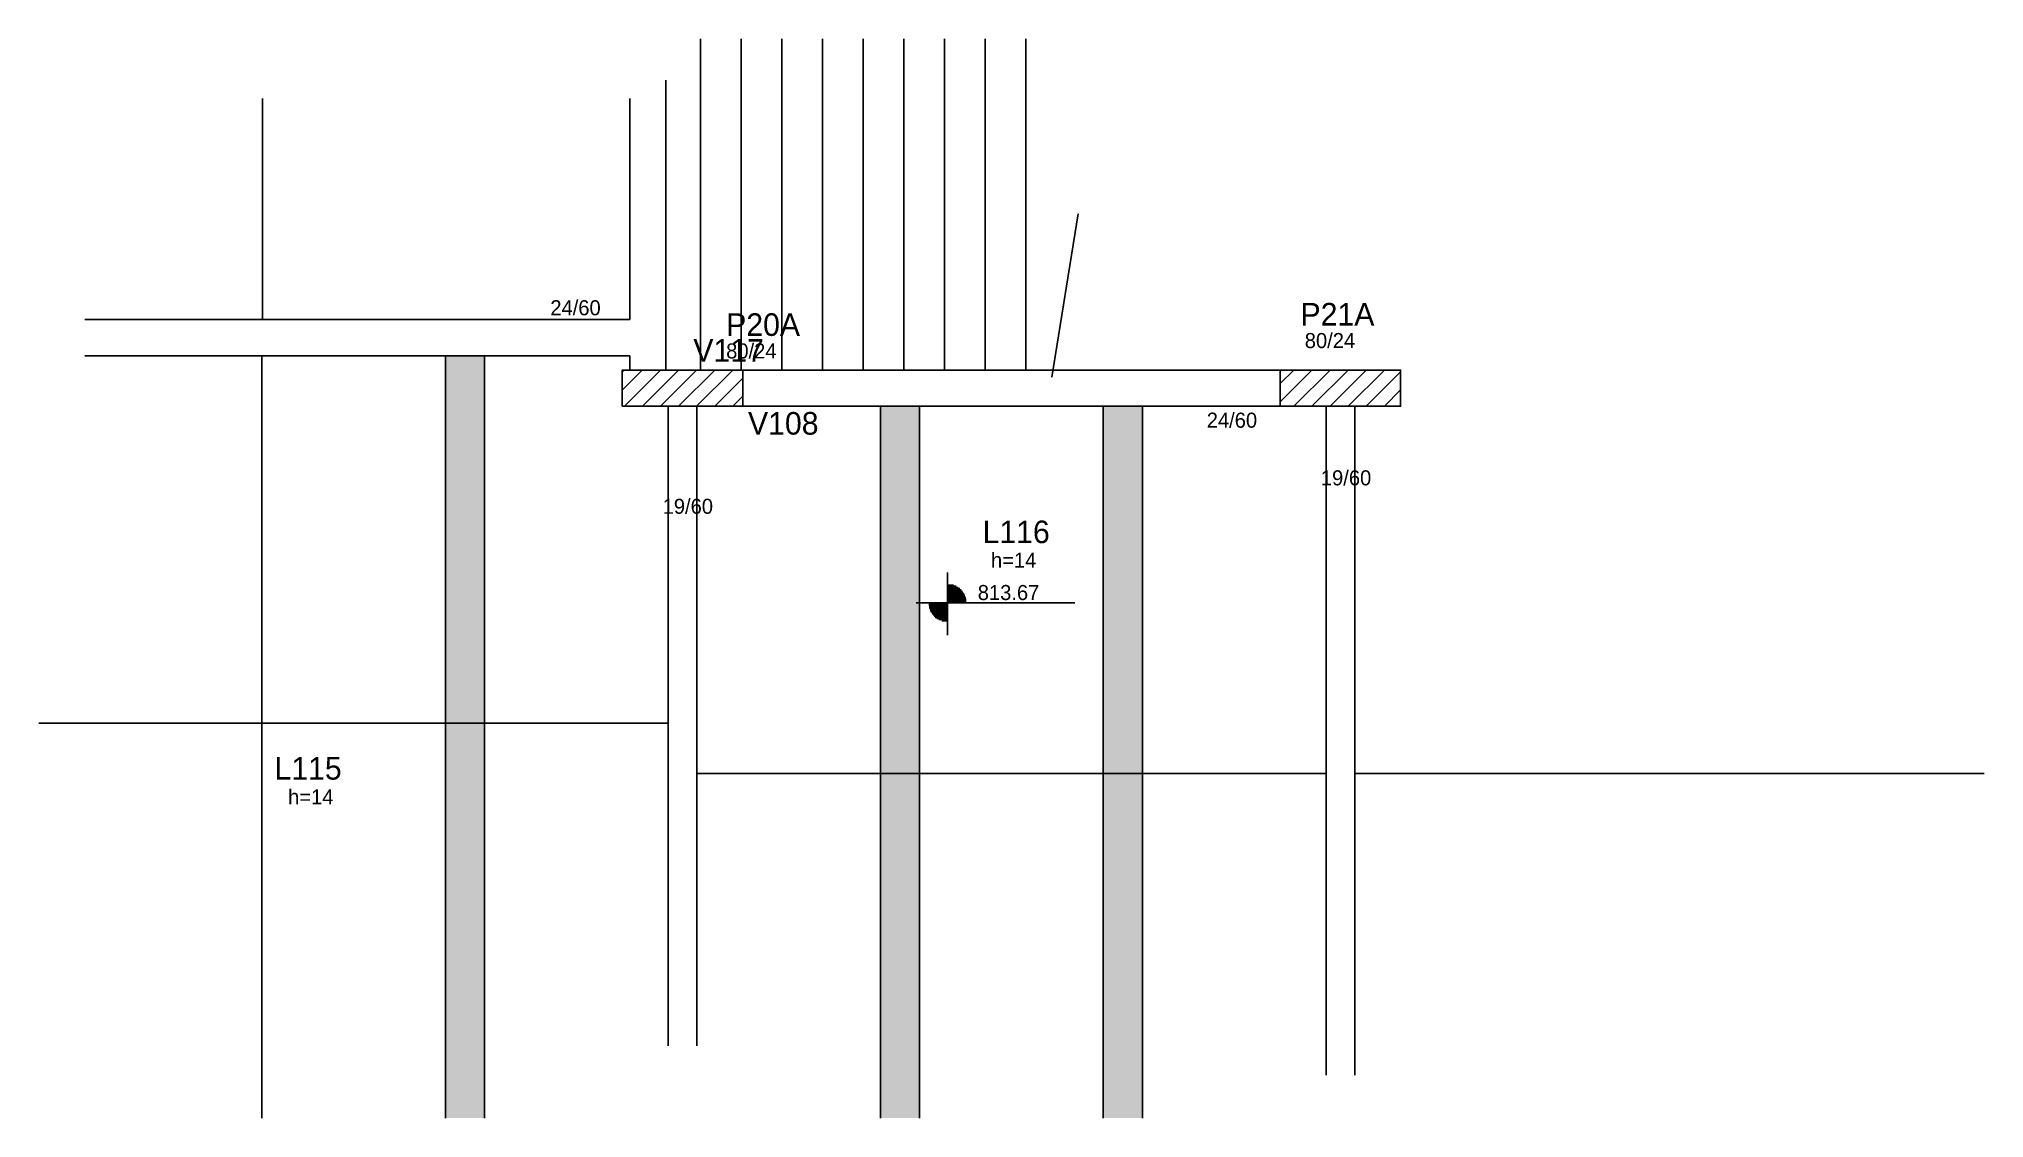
# Model space of a CAD drawing. Header units: metres. Extents: x 3484 to 4776, y 2062 to 2779.
import ezdxf

# ---------------------------------------------------------------- set-up
doc = ezdxf.new("R2010")
doc.units = ezdxf.units.M
for name, color, linetype in [('1', 7, 'Continuous'), ('3', 7, 'Continuous'), ('4', 7, 'Continuous'), ('7', 7, 'Continuous'), ('Hachura', 7, 'Continuous'), ('Painéis', 7, 'Continuous')]:
    doc.layers.add(name, color=color, linetype=linetype)

msp = doc.modelspace()

# ---------------------------------------------------------------- hatches: boundary and pattern name
at = {"layer": 'Hachura'}
h = msp.add_hatch(color=7, dxfattribs=at)
h.dxf.hatch_style = 1
h.paths.add_polyline_path([(3780.4, 2061.8), (3754.4, 2061.8), (3754.4, 2061.8), (3754.4, 2568.3), (3754.4, 2568.3), (3780.4, 2568.3), (3780.4, 2568.3), (3780.4, 2061.8)])
h = msp.add_hatch(color=7, dxfattribs=at)
h.dxf.hatch_style = 1
h.paths.add_polyline_path([(4069.4, 2061.8), (4043.4, 2061.8), (4043.4, 2061.8), (4043.4, 2534.8), (4043.4, 2534.8), (4069.4, 2534.8), (4069.4, 2534.8), (4069.4, 2061.8)])
h = msp.add_hatch(color=7, dxfattribs=at)
h.dxf.hatch_style = 1
h.paths.add_polyline_path([(4217.4, 2061.8), (4191.4, 2061.8), (4191.4, 2061.8), (4191.4, 2534.8), (4191.4, 2534.8), (4217.4, 2534.8), (4217.4, 2534.8), (4217.4, 2061.8)])

# ---------------------------------------------------------------- linework, layer by layer
at = {"layer": '1', "color": 7, "lineweight": 25}
msp.add_line((4157.2, 2554.1), (4174.6, 2662.7), dxfattribs=at)
at = {"layer": '3', "color": 7, "lineweight": 25}
for p, q in [((3923.9, 2558.8), (3923.9, 2778.8)), ((3950.9, 2558.8), (3950.9, 2778.8)), ((3977.9, 2558.8), (3977.9, 2778.8)), ((4004.9, 2558.8), (4004.9, 2778.8)), ((4031.9, 2558.8), (4031.9, 2778.8)), ((4058.9, 2558.8), (4058.9, 2778.8)), ((4085.9, 2558.8), (4085.9, 2778.8)), ((4112.9, 2558.8), (4112.9, 2778.8)), ((4139.9, 2558.8), (4139.9, 2778.8)), ((3871.9, 2545.5), (3885.2, 2558.8)), ((3871.9, 2557.5), (3873.2, 2558.8)), ((3873.3, 2534.8), (3897.3, 2558.8)), ((3885.3, 2534.8), (3909.3, 2558.8)), ((3897.3, 2534.8), (3921.3, 2558.8)), ((3909.3, 2534.8), (3933.3, 2558.8)), ((3921.3, 2534.8), (3945.3, 2558.8)), ((4308.9, 2537.7), (4330, 2558.8)), ((4308.9, 2549.8), (4318, 2558.8)), ((4318, 2534.8), (4342, 2558.8)), ((4330, 2534.8), (4354, 2558.8)), ((4342.1, 2534.8), (4366.1, 2558.8)), ((4354.1, 2534.8), (4378.1, 2558.8)), ((3933.4, 2534.8), (3951.9, 2553.4)), ((4366.1, 2534.8), (4388.9, 2557.6)), ((4378.1, 2534.8), (4388.9, 2545.6)), ((3945.4, 2534.8), (3951.9, 2541.4)), ((4087.9, 2416.6), (4087.9, 2424.3)), ((4087.9, 2416.6), (4087.9, 2391.6)), ((4075.4, 2404.1), (4067, 2404.1)), ((4075.4, 2404.1), (4100.4, 2404.1)), ((4087.9, 2403.3), (4075.4, 2403.3)), ((4087.9, 2415.9), (4091.8, 2415.9)), ((4087.9, 2415.2), (4093.7, 2415.2)), ((4087.9, 2414.4), (4095, 2414.4)), ((4087.9, 2413.6), (4096, 2413.6)), ((4087.9, 2412.8), (4096.9, 2412.8)), ((4087.9, 2412), (4097.6, 2412)), ((4087.9, 2411.2), (4098.2, 2411.2)), ((4087.9, 2410.4), (4098.7, 2410.4)), ((4087.9, 2409.6), (4099.1, 2409.6)), ((4087.9, 2408.8), (4099.5, 2408.8)), ((4087.9, 2408), (4099.8, 2408)), ((4087.9, 2407.2), (4100, 2407.2)), ((4087.9, 2406.4), (4100.2, 2406.4)), ((4087.9, 2405.6), (4100.3, 2405.6)), ((4087.9, 2404.8), (4100.4, 2404.8)), ((4100.4, 2404.1), (4172.4, 2404.1)), ((4087.9, 2402.5), (4075.5, 2402.5)), ((4087.9, 2401.7), (4075.7, 2401.7)), ((4087.9, 2400.9), (4075.8, 2400.9)), ((4087.9, 2400.1), (4076.1, 2400.1)), ((4087.9, 2399.3), (4076.4, 2399.3)), ((4087.9, 2398.5), (4076.7, 2398.5)), ((4087.9, 2397.7), (4077.2, 2397.7)), ((4087.9, 2396.9), (4077.7, 2396.9)), ((4087.9, 2396.1), (4078.3, 2396.1)), ((4087.9, 2395.3), (4079, 2395.3)), ((4087.9, 2394.5), (4079.8, 2394.5)), ((4087.9, 2393.7), (4080.9, 2393.7)), ((4087.9, 2393), (4082.2, 2393)), ((4087.9, 2392.2), (4084.1, 2392.2)), ((4087.9, 2391.6), (4087.9, 2382.7))]:
    msp.add_line(p, q, dxfattribs=at)
for points in [[(3876.9, 2739.3), (3876.9, 2592.3)], [(3900.9, 2580.3), (3900.9, 2751.3)], [(3876.9, 2592.3), (3514.9, 2592.3)], [(3900.9, 2558.8), (3900.9, 2580.3)], [(3514.9, 2568.3), (3876.9, 2568.3)], [(3876.9, 2568.3), (3876.9, 2558.8)], [(4308.9, 2558.8), (3951.9, 2558.8)], [(3902.4, 2534.8), (3902.4, 2109.8)], [(3921.4, 2109.8), (3921.4, 2534.8)], [(3951.9, 2534.8), (4308.9, 2534.8)], [(4339.4, 2534.8), (4339.4, 2090.3)], [(4358.4, 2090.3), (4358.4, 2534.8)]]:
    msp.add_lwpolyline(points, dxfattribs=at)
at = {"layer": '7', "color": 7, "lineweight": 25}
for points in [[(3871.9, 2534.8), (3951.9, 2534.8), (3951.9, 2558.8), (3871.9, 2558.8), (3871.9, 2534.8)], [(4308.9, 2534.8), (4388.9, 2534.8), (4388.9, 2558.8), (4308.9, 2558.8), (4308.9, 2534.8)]]:
    msp.add_lwpolyline(points, dxfattribs=at)
at = {"layer": 'Painéis', "color": 7, "lineweight": 25}
for p, q in [((3632.9, 2739.3), (3632.9, 2592.3)), ((3632.4, 2061.8), (3632.4, 2568.3)), ((3754.4, 2061.8), (3754.4, 2568.3)), ((3780.4, 2061.8), (3780.4, 2568.3)), ((4043.4, 2534.8), (4043.4, 2061.8)), ((4069.4, 2534.8), (4069.4, 2061.8)), ((4191.4, 2534.8), (4191.4, 2061.8)), ((4217.4, 2534.8), (4217.4, 2061.8)), ((3902.4, 2324.3), (3484.4, 2324.3)), ((4339.3, 2290.8), (3921.3, 2290.8)), ((4776.4, 2290.8), (4358.4, 2290.8))]:
    msp.add_line(p, q, dxfattribs=at)

# ---------------------------------------------------------------- texts
at = {"layer": '3', "color": 7, "lineweight": 25}
for s, p in [('24/60', (3824.1, 2595.2)), ('80/24', (3940.9, 2566.5)), ('80/24', (4325.2, 2573.4)), ('24/60', (4260.1, 2520.5)), ('19/60', (4335.9, 2482.2)), ('19/60', (3898.7, 2463.3)), ('h=14', (4116.8, 2427.5)), ('813.67', (4108, 2406)), ('h=14', (3649.9, 2270.2))]:
    msp.add_text(s, height=10, dxfattribs=at).set_placement(p)
at = {"layer": '4', "color": 7, "lineweight": 25}
for s, p in [('P21A', (4322.4, 2588.4)), ('P20A', (3940.9, 2581.5)), ('V117', (3919.1, 2564.4)), ('V108', (3955.4, 2515.9)), ('L116', (4111.2, 2443.8)), ('L115', (3640.9, 2286.7))]:
    msp.add_text(s, height=15, dxfattribs=at).set_placement(p)

doc.saveas('drawing.dxf')
